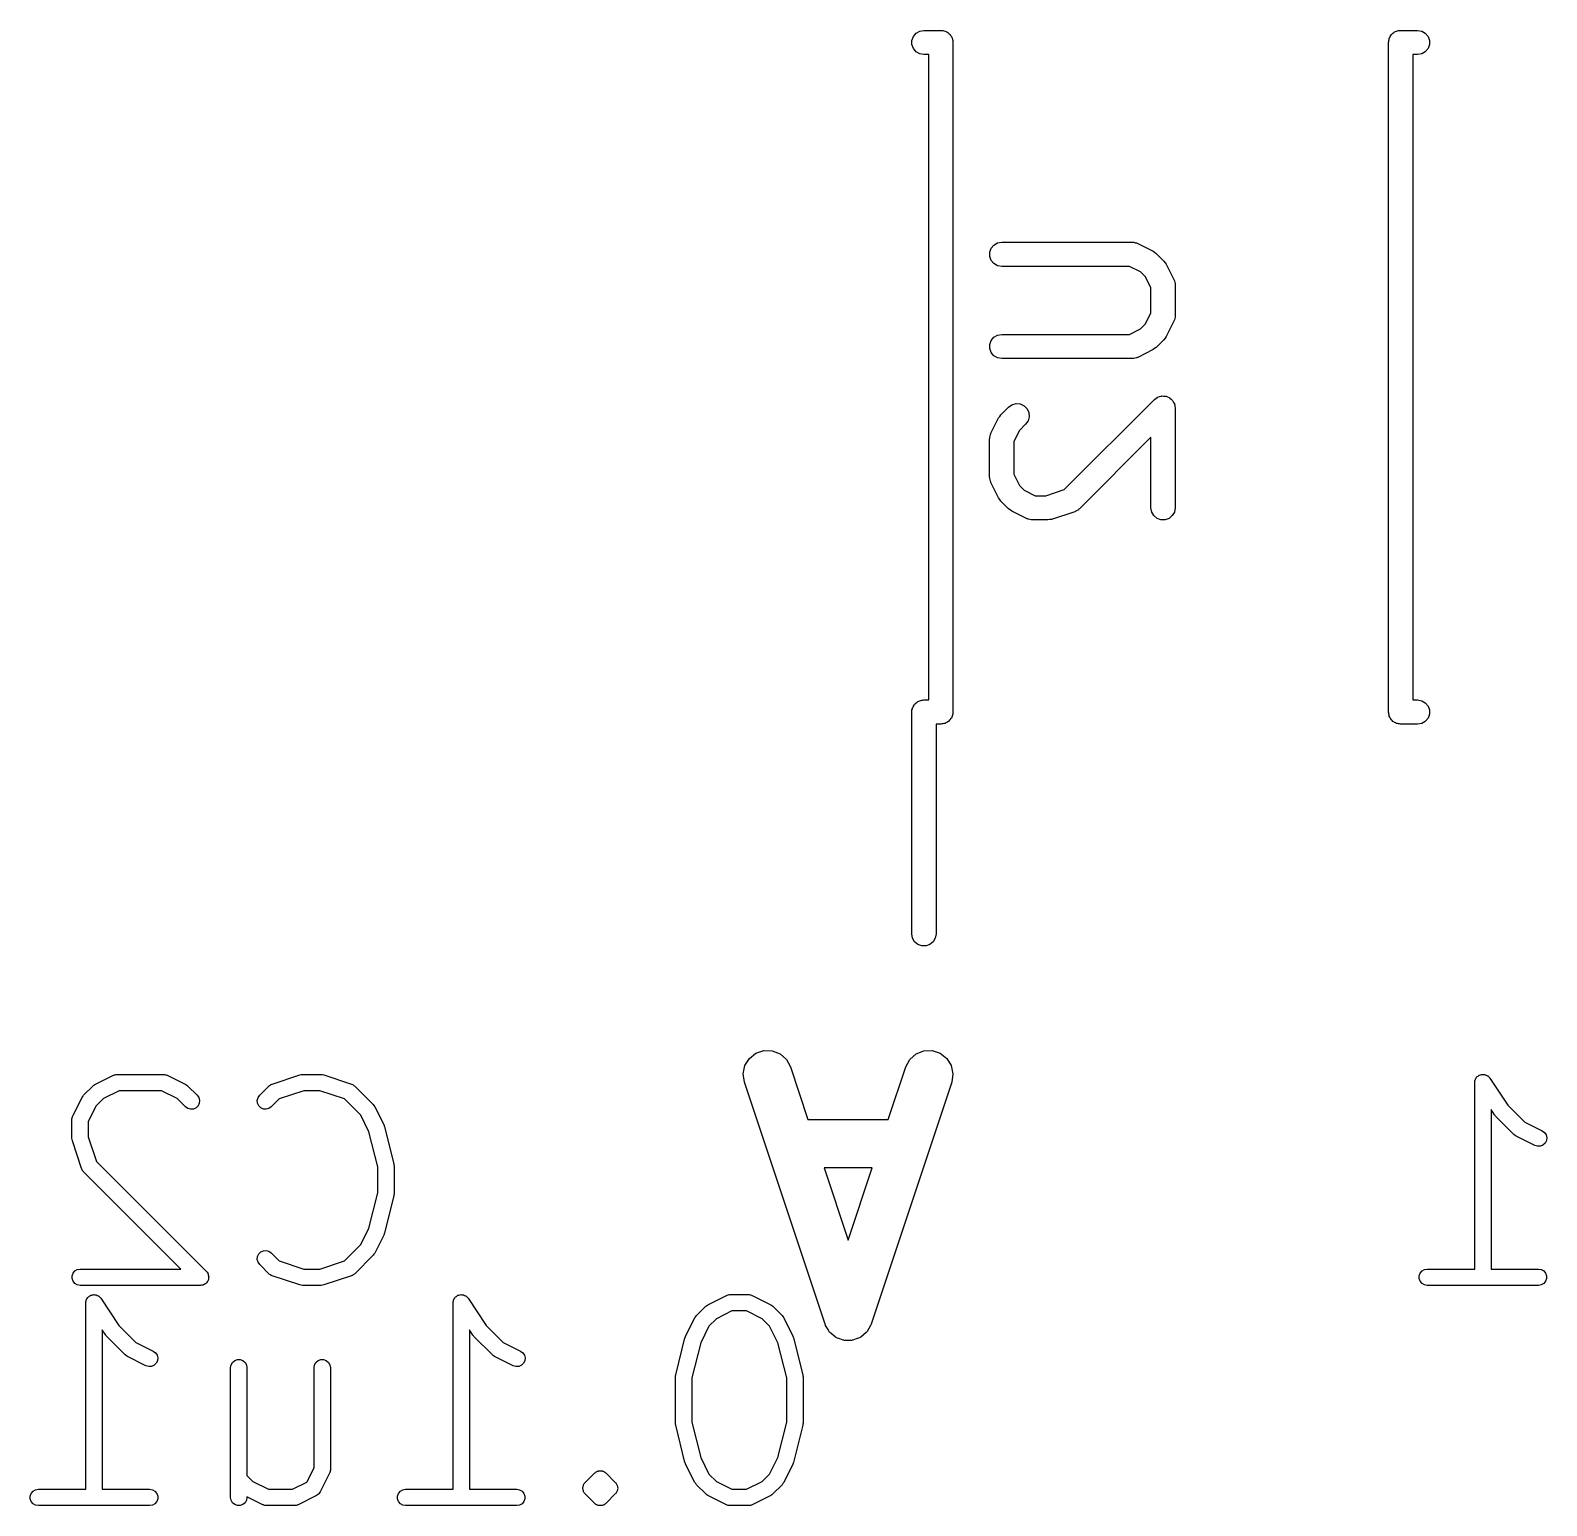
# Model space of a CAD drawing. Extents: x 7.9 to 72.3, y -91 to -26.2.
# Drawn here: x 36.93 to 46.33, y -60.99 to -51.85 of the extents above; entities that cross this region are included whole.
import ezdxf

# ---------------------------------------------------------------- set-up
doc = ezdxf.new("R2010")
doc.units = 0
doc.header["$MEASUREMENT"] = 0
doc.layers.add('BLACK', color=7, linetype='CONTINUOUS')

msp = doc.modelspace()

# ---------------------------------------------------------------- linework, layer by layer
at = {"layer": 'Black'}
for p, q in [((42.405, -51.8875), (42.4218, -51.8675)), ((42.4218, -51.8675), (42.4443, -51.8545)), ((42.4443, -51.8545), (42.47, -51.85)), ((42.47, -51.85), (42.575, -51.85)), ((42.575, -51.85), (42.5815, -51.8511)), ((42.5815, -51.8511), (42.588, -51.8511)), ((42.588, -51.8511), (42.5942, -51.8534)), ((42.5942, -51.8534), (42.6007, -51.8545)), ((42.6007, -51.8545), (42.6063, -51.8578)), ((42.6063, -51.8578), (42.6125, -51.86)), ((42.6125, -51.86), (42.6175, -51.8643)), ((42.6175, -51.8643), (42.6232, -51.8675)), ((42.6232, -51.8675), (42.6274, -51.8726)), ((42.6274, -51.8726), (42.6325, -51.8768)), ((42.6325, -51.8768), (42.6357, -51.8825)), ((42.6357, -51.8825), (42.64, -51.8875)), ((45.36, -51.8875), (45.3643, -51.8825)), ((45.3643, -51.8825), (45.3675, -51.8768)), ((45.3675, -51.8768), (45.3726, -51.8726)), ((45.3726, -51.8726), (45.3768, -51.8675)), ((45.3768, -51.8675), (45.3825, -51.8643)), ((45.3825, -51.8643), (45.3875, -51.86)), ((45.3875, -51.86), (45.3937, -51.8578)), ((45.3937, -51.8578), (45.3993, -51.8545)), ((45.3993, -51.8545), (45.4058, -51.8534)), ((45.4058, -51.8534), (45.412, -51.8511)), ((45.412, -51.8511), (45.4185, -51.8511)), ((45.4185, -51.8511), (45.425, -51.85)), ((45.425, -51.85), (45.53, -51.85)), ((45.53, -51.85), (45.5557, -51.8545)), ((45.5557, -51.8545), (45.5782, -51.8675)), ((45.5782, -51.8675), (45.595, -51.8875)), ((42.3961, -51.912), (42.405, -51.8875)), ((42.3961, -51.938), (42.3961, -51.912)), ((42.405, -51.9625), (42.3961, -51.938)), ((42.4218, -51.9825), (42.405, -51.9625)), ((42.64, -51.8875), (42.6422, -51.8937)), ((42.6422, -51.8937), (42.6455, -51.8993)), ((42.6455, -51.8993), (42.6466, -51.9058)), ((42.6466, -51.9058), (42.6489, -51.912)), ((42.6489, -51.912), (42.6489, -51.9185)), ((42.6489, -51.9185), (42.65, -51.925)), ((42.65, -51.925), (42.65, -56.075)), ((45.35, -51.925), (45.3511, -51.9185)), ((45.35, -56.075), (45.35, -51.925)), ((45.3511, -51.912), (45.3534, -51.9058)), ((45.3511, -51.9185), (45.3511, -51.912)), ((45.3534, -51.9058), (45.3545, -51.8993)), ((45.3545, -51.8993), (45.3578, -51.8937)), ((45.3578, -51.8937), (45.36, -51.8875)), ((45.595, -51.9625), (45.5782, -51.9825)), ((45.595, -51.8875), (45.6039, -51.912)), ((45.6039, -51.938), (45.595, -51.9625)), ((45.6039, -51.912), (45.6039, -51.938)), ((42.4443, -51.9955), (42.4218, -51.9825)), ((42.47, -52), (42.4443, -51.9955)), ((42.5, -52), (42.47, -52)), ((42.5, -56), (42.5, -52)), ((45.53, -52), (45.5, -52)), ((45.5, -52), (45.5, -56)), ((45.5557, -51.9955), (45.53, -52)), ((45.5782, -51.9825), (45.5557, -51.9955)), ((42.8785, -53.2251), (42.8874, -53.2006)), ((42.8874, -53.2006), (42.9042, -53.1806)), ((42.9042, -53.1806), (42.9267, -53.1676)), ((42.9267, -53.1676), (42.9524, -53.1631)), ((42.9524, -53.1631), (43.7619, -53.1631)), ((43.7619, -53.1631), (43.7662, -53.1638)), ((43.7662, -53.1638), (43.7705, -53.1636)), ((43.7705, -53.1636), (43.7789, -53.1661)), ((43.7789, -53.1661), (43.7876, -53.1676)), ((43.7876, -53.1676), (43.7913, -53.1698)), ((43.7913, -53.1698), (43.7954, -53.171)), ((43.7954, -53.171), (43.8907, -53.2186)), ((42.8785, -53.2511), (42.8785, -53.2251)), ((42.8874, -53.2756), (42.8785, -53.2511)), ((42.9042, -53.2955), (42.8874, -53.2756)), ((42.9267, -53.3086), (42.9042, -53.2955)), ((43.8907, -53.2186), (43.9003, -53.2258)), ((43.9003, -53.2258), (43.9102, -53.2327)), ((43.9102, -53.2327), (43.9578, -53.2803)), ((43.9578, -53.2803), (43.9647, -53.2901)), ((43.9647, -53.2901), (43.9718, -53.2998)), ((42.9524, -53.3131), (42.9267, -53.3086)), ((43.7442, -53.3131), (42.9524, -53.3131)), ((43.8127, -53.3474), (43.7442, -53.3131)), ((43.8431, -53.3778), (43.8127, -53.3474)), ((43.8774, -53.4463), (43.8431, -53.3778)), ((43.9718, -53.2998), (44.0195, -53.395)), ((43.8774, -53.6013), (43.8774, -53.4463)), ((44.0195, -53.395), (44.0207, -53.3992)), ((44.0207, -53.3992), (44.0229, -53.4029)), ((44.0229, -53.4029), (44.0244, -53.4116)), ((44.0244, -53.4116), (44.0269, -53.42)), ((44.0269, -53.42), (44.0266, -53.4243)), ((44.0266, -53.4243), (44.0274, -53.4286)), ((44.0274, -53.4286), (44.0274, -53.619)), ((43.8127, -53.7003), (43.8431, -53.6699)), ((43.8431, -53.6699), (43.8774, -53.6013)), ((44.0195, -53.6526), (43.9718, -53.7478)), ((44.0207, -53.6484), (44.0195, -53.6526)), ((44.0229, -53.6447), (44.0207, -53.6484)), ((44.0244, -53.636), (44.0229, -53.6447)), ((44.0269, -53.6276), (44.0244, -53.636)), ((44.0274, -53.619), (44.0266, -53.6233)), ((44.0266, -53.6233), (44.0269, -53.6276)), ((42.8874, -53.772), (42.9042, -53.7521)), ((42.9042, -53.7521), (42.9267, -53.739)), ((42.9267, -53.739), (42.9524, -53.7345)), ((42.9524, -53.7345), (43.7442, -53.7345)), ((43.7442, -53.7345), (43.8127, -53.7003)), ((43.9647, -53.7575), (43.9578, -53.7673)), ((43.9718, -53.7478), (43.9647, -53.7575)), ((42.8785, -53.7965), (42.8874, -53.772)), ((42.8785, -53.8225), (42.8785, -53.7965)), ((42.8874, -53.847), (42.8785, -53.8225)), ((42.9042, -53.867), (42.8874, -53.847)), ((43.8907, -53.829), (43.7954, -53.8766)), ((43.9003, -53.8218), (43.8907, -53.829)), ((43.9102, -53.8149), (43.9003, -53.8218)), ((43.9578, -53.7673), (43.9102, -53.8149)), ((42.9267, -53.88), (42.9042, -53.867)), ((42.9524, -53.8845), (42.9267, -53.88)), ((43.7619, -53.8845), (42.9524, -53.8845)), ((43.7662, -53.8838), (43.7619, -53.8845)), ((43.7705, -53.884), (43.7662, -53.8838)), ((43.7789, -53.8815), (43.7705, -53.884)), ((43.7876, -53.88), (43.7789, -53.8815)), ((43.7913, -53.8778), (43.7876, -53.88)), ((43.7954, -53.8766), (43.7913, -53.8778)), ((43.3404, -54.6964), (43.8993, -54.1374)), ((43.8993, -54.1374), (43.9074, -54.1318)), ((43.9074, -54.1318), (43.9149, -54.1255)), ((43.9149, -54.1255), (43.918, -54.1244)), ((43.918, -54.1244), (43.9207, -54.1225)), ((43.9207, -54.1225), (43.9302, -54.12)), ((43.9302, -54.12), (43.9394, -54.1166)), ((43.9394, -54.1166), (43.9427, -54.1166)), ((43.9427, -54.1166), (43.9458, -54.1158)), ((43.9458, -54.1158), (43.9556, -54.1166)), ((43.9556, -54.1166), (43.9654, -54.1166)), ((43.9654, -54.1166), (43.9685, -54.1177)), ((43.9685, -54.1177), (43.9718, -54.118)), ((43.9718, -54.118), (43.9807, -54.1222)), ((43.9807, -54.1222), (43.9899, -54.1255)), ((43.9899, -54.1255), (43.9924, -54.1276)), ((43.9924, -54.1276), (43.9954, -54.129)), ((43.9954, -54.129), (44.0023, -54.136)), ((44.0023, -54.136), (44.0098, -54.1423)), ((42.9401, -54.2425), (42.947, -54.2327)), ((42.947, -54.2327), (42.9946, -54.1851)), ((42.9946, -54.1851), (43.0159, -54.1701)), ((43.0159, -54.1701), (43.0411, -54.1634)), ((43.0411, -54.1634), (43.067, -54.1657)), ((43.067, -54.1657), (43.0906, -54.1767)), ((43.0906, -54.1767), (43.1091, -54.1951)), ((43.1091, -54.1951), (43.1201, -54.2187)), ((43.1201, -54.2187), (43.1223, -54.2446)), ((44.0098, -54.1423), (44.0115, -54.1451)), ((44.0115, -54.1451), (44.0138, -54.1475)), ((44.0138, -54.1475), (44.018, -54.1563)), ((44.018, -54.1563), (44.0229, -54.1648)), ((44.0229, -54.1648), (44.0234, -54.1681)), ((44.0234, -54.1681), (44.0248, -54.1711)), ((44.0248, -54.1711), (44.0257, -54.1808)), ((44.0257, -54.1808), (44.0274, -54.1905)), ((44.0274, -54.1905), (44.0274, -54.8095)), ((42.8853, -54.3474), (42.9329, -54.2522)), ((42.9329, -54.2522), (42.9401, -54.2425)), ((43.0616, -54.3301), (43.0274, -54.3987)), ((43.1007, -54.2911), (43.0616, -54.3301)), ((43.1156, -54.2698), (43.1007, -54.2911)), ((43.1223, -54.2446), (43.1156, -54.2698)), ((42.8774, -54.381), (42.8781, -54.3767)), ((42.8774, -54.619), (42.8774, -54.381)), ((42.8779, -54.3724), (42.8804, -54.364)), ((42.8781, -54.3767), (42.8779, -54.3724)), ((42.8804, -54.364), (42.8819, -54.3553)), ((42.8819, -54.3553), (42.8841, -54.3516)), ((42.8841, -54.3516), (42.8853, -54.3474)), ((43.0274, -54.3987), (43.0274, -54.6013)), ((43.8774, -54.3715), (43.434, -54.8149)), ((43.8774, -54.8095), (43.8774, -54.3715)), ((43.0274, -54.6013), (43.0616, -54.6699)), ((42.8781, -54.6233), (42.8774, -54.619)), ((42.8779, -54.6276), (42.8781, -54.6233)), ((42.8804, -54.636), (42.8779, -54.6276)), ((42.8819, -54.6447), (42.8804, -54.636)), ((42.8841, -54.6484), (42.8819, -54.6447)), ((42.8853, -54.6526), (42.8841, -54.6484)), ((42.9329, -54.7478), (42.8853, -54.6526)), ((43.0616, -54.6699), (43.092, -54.7003)), ((43.092, -54.7003), (43.1606, -54.7345)), ((43.2259, -54.7345), (43.3404, -54.6964)), ((42.9401, -54.7575), (42.9329, -54.7478)), ((42.947, -54.7673), (42.9401, -54.7575)), ((42.9946, -54.8149), (42.947, -54.7673)), ((43.1606, -54.7345), (43.2259, -54.7345)), ((43.0044, -54.8218), (42.9946, -54.8149)), ((43.0141, -54.829), (43.0044, -54.8218)), ((43.1093, -54.8766), (43.0141, -54.829)), ((43.1135, -54.8778), (43.1093, -54.8766)), ((43.1172, -54.88), (43.1135, -54.8778)), ((43.1259, -54.8815), (43.1172, -54.88)), ((43.1343, -54.884), (43.1259, -54.8815)), ((43.1386, -54.8838), (43.1343, -54.884)), ((43.1429, -54.8845), (43.1386, -54.8838)), ((43.2381, -54.8845), (43.1429, -54.8845)), ((43.2499, -54.8824), (43.2381, -54.8845)), ((43.2618, -54.8807), (43.2499, -54.8824)), ((43.4047, -54.8331), (43.2618, -54.8807)), ((43.4085, -54.831), (43.4047, -54.8331)), ((43.4126, -54.8299), (43.4085, -54.831)), ((43.4198, -54.8248), (43.4126, -54.8299)), ((43.4276, -54.8207), (43.4198, -54.8248)), ((43.4304, -54.8174), (43.4276, -54.8207)), ((43.434, -54.8149), (43.4304, -54.8174)), ((43.8819, -54.8352), (43.8774, -54.8095)), ((43.8949, -54.8577), (43.8819, -54.8352)), ((43.9149, -54.8745), (43.8949, -54.8577)), ((43.9394, -54.8834), (43.9149, -54.8745)), ((43.9654, -54.8834), (43.9394, -54.8834)), ((43.9899, -54.8745), (43.9654, -54.8834)), ((44.0098, -54.8577), (43.9899, -54.8745)), ((44.0229, -54.8352), (44.0098, -54.8577)), ((44.0274, -54.8095), (44.0229, -54.8352)), ((42.4176, -56.0226), (42.4218, -56.0175)), ((42.4218, -56.0175), (42.4275, -56.0143)), ((42.4275, -56.0143), (42.4325, -56.01)), ((42.4325, -56.01), (42.4387, -56.0078)), ((42.4387, -56.0078), (42.4443, -56.0045)), ((42.4443, -56.0045), (42.4508, -56.0034)), ((42.4508, -56.0034), (42.457, -56.0011)), ((42.457, -56.0011), (42.4635, -56.0011)), ((42.4635, -56.0011), (42.47, -56)), ((42.47, -56), (42.5, -56)), ((45.5, -56), (45.53, -56)), ((45.53, -56), (45.5557, -56.0045)), ((45.5557, -56.0045), (45.5782, -56.0175)), ((45.5782, -56.0175), (45.595, -56.0375)), ((42.395, -56.075), (42.3961, -56.0685)), ((42.395, -57.45), (42.395, -56.075)), ((42.3961, -56.062), (42.3984, -56.0558)), ((42.3961, -56.0685), (42.3961, -56.062)), ((42.3984, -56.0558), (42.3995, -56.0493)), ((42.3995, -56.0493), (42.4028, -56.0437)), ((42.4028, -56.0437), (42.405, -56.0375)), ((42.405, -56.0375), (42.4093, -56.0325)), ((42.4093, -56.0325), (42.4125, -56.0268)), ((42.4125, -56.0268), (42.4176, -56.0226)), ((42.64, -56.1125), (42.6357, -56.1175)), ((42.6422, -56.1063), (42.64, -56.1125)), ((42.6455, -56.1007), (42.6422, -56.1063)), ((42.6466, -56.0942), (42.6455, -56.1007)), ((42.6489, -56.088), (42.6466, -56.0942)), ((42.65, -56.075), (42.6489, -56.0815)), ((42.6489, -56.0815), (42.6489, -56.088)), ((45.3511, -56.0815), (45.35, -56.075)), ((45.3511, -56.088), (45.3511, -56.0815)), ((45.3534, -56.0942), (45.3511, -56.088)), ((45.3545, -56.1007), (45.3534, -56.0942)), ((45.3578, -56.1063), (45.3545, -56.1007)), ((45.36, -56.1125), (45.3578, -56.1063)), ((45.3643, -56.1175), (45.36, -56.1125)), ((45.595, -56.1125), (45.5782, -56.1325)), ((45.595, -56.0375), (45.6039, -56.062)), ((45.6039, -56.088), (45.595, -56.1125)), ((45.6039, -56.062), (45.6039, -56.088)), ((42.575, -56.15), (42.545, -56.15)), ((42.545, -56.15), (42.545, -57.45)), ((42.5815, -56.1489), (42.575, -56.15)), ((42.588, -56.1489), (42.5815, -56.1489)), ((42.5942, -56.1466), (42.588, -56.1489)), ((42.6007, -56.1455), (42.5942, -56.1466)), ((42.6063, -56.1422), (42.6007, -56.1455)), ((42.6125, -56.14), (42.6063, -56.1422)), ((42.6175, -56.1357), (42.6125, -56.14)), ((42.6232, -56.1325), (42.6175, -56.1357)), ((42.6274, -56.1274), (42.6232, -56.1325)), ((42.6325, -56.1232), (42.6274, -56.1274)), ((42.6357, -56.1175), (42.6325, -56.1232)), ((45.3675, -56.1232), (45.3643, -56.1175)), ((45.3726, -56.1274), (45.3675, -56.1232)), ((45.3768, -56.1325), (45.3726, -56.1274)), ((45.3825, -56.1357), (45.3768, -56.1325)), ((45.3875, -56.14), (45.3825, -56.1357)), ((45.3937, -56.1422), (45.3875, -56.14)), ((45.3993, -56.1455), (45.3937, -56.1422)), ((45.4058, -56.1466), (45.3993, -56.1455)), ((45.412, -56.1489), (45.4058, -56.1466)), ((45.4185, -56.1489), (45.412, -56.1489)), ((45.425, -56.15), (45.4185, -56.1489)), ((45.53, -56.15), (45.425, -56.15)), ((45.5557, -56.1455), (45.53, -56.15)), ((45.5782, -56.1325), (45.5557, -56.1455)), ((42.3995, -57.4757), (42.395, -57.45)), ((42.4125, -57.4982), (42.3995, -57.4757)), ((42.4325, -57.515), (42.4125, -57.4982)), ((42.457, -57.5239), (42.4325, -57.515)), ((42.483, -57.5239), (42.457, -57.5239)), ((42.5075, -57.515), (42.483, -57.5239)), ((42.5275, -57.4982), (42.5075, -57.515)), ((42.5405, -57.4757), (42.5275, -57.4982)), ((42.545, -57.45), (42.5405, -57.4757)), ((41.4286, -58.1895), (41.478, -58.1731)), ((41.478, -58.1731), (41.5301, -58.1745)), ((41.5301, -58.1745), (41.5785, -58.1936)), ((42.4215, -58.1936), (42.4699, -58.1745)), ((42.4699, -58.1745), (42.522, -58.1731)), ((42.522, -58.1731), (42.5714, -58.1895)), ((41.3501, -58.3173), (41.3605, -58.2663)), ((41.3605, -58.2663), (41.3878, -58.2219)), ((41.3878, -58.2219), (41.4286, -58.1895)), ((41.5785, -58.1936), (41.6175, -58.2282)), ((41.6175, -58.2282), (41.6423, -58.274)), ((41.6423, -58.274), (41.751, -58.6)), ((42.249, -58.6), (42.3577, -58.274)), ((42.3577, -58.274), (42.3825, -58.2282)), ((42.3825, -58.2282), (42.4215, -58.1936)), ((42.5714, -58.1895), (42.6122, -58.2219)), ((42.6122, -58.2219), (42.6395, -58.2663)), ((42.6395, -58.2663), (42.6499, -58.3173)), ((37.3314, -58.3831), (37.4464, -58.3256)), ((37.4464, -58.3256), (37.4492, -58.3248)), ((37.4492, -58.3248), (37.4517, -58.3233)), ((37.4517, -58.3233), (37.4576, -58.3223)), ((37.4576, -58.3223), (37.4633, -58.3206)), ((37.4633, -58.3206), (37.4662, -58.3208)), ((37.4662, -58.3208), (37.4691, -58.3202)), ((37.4691, -58.3202), (37.7563, -58.3202)), ((37.7563, -58.3202), (37.7592, -58.3208)), ((37.7592, -58.3208), (37.7621, -58.3206)), ((37.7621, -58.3206), (37.7678, -58.3223)), ((37.7678, -58.3223), (37.7737, -58.3233)), ((37.7737, -58.3233), (37.7762, -58.3248)), ((37.7762, -58.3248), (37.7791, -58.3256)), ((37.7791, -58.3256), (37.894, -58.3831)), ((38.4297, -58.3803), (38.6021, -58.3229)), ((38.6021, -58.3229), (38.6101, -58.3217)), ((38.6101, -58.3217), (38.6181, -58.3202)), ((38.6181, -58.3202), (38.733, -58.3202)), ((38.733, -58.3202), (38.741, -58.3217)), ((38.741, -58.3217), (38.7491, -58.3229)), ((38.7491, -58.3229), (38.9214, -58.3803)), ((41.3577, -58.3689), (41.3501, -58.3173)), ((41.8577, -59.8689), (41.3577, -58.3689)), ((42.6423, -58.3689), (42.1423, -59.8689)), ((42.6499, -58.3173), (42.6423, -58.3689)), ((45.8841, -58.371), (45.8846, -58.3683)), ((45.8841, -59.5267), (45.8841, -58.371)), ((45.8844, -58.3655), (45.8861, -58.3596)), ((45.8846, -58.3683), (45.8844, -58.3655)), ((45.8861, -58.3596), (45.8872, -58.3537)), ((45.8872, -58.3537), (45.8886, -58.3512)), ((45.8886, -58.3512), (45.8894, -58.3485)), ((45.8894, -58.3485), (45.893, -58.3436)), ((45.893, -58.3436), (45.896, -58.3384)), ((45.896, -58.3384), (45.8982, -58.3366)), ((45.8982, -58.3366), (45.8998, -58.3343)), ((45.8998, -58.3343), (45.9049, -58.331)), ((45.9049, -58.331), (45.9095, -58.3271)), ((45.9095, -58.3271), (45.9122, -58.3261)), ((45.9122, -58.3261), (45.9145, -58.3245)), ((45.9145, -58.3245), (45.9204, -58.3231)), ((45.9204, -58.3231), (45.9261, -58.321)), ((45.9261, -58.321), (45.9289, -58.321)), ((45.9289, -58.321), (45.9317, -58.3204)), ((45.9317, -58.3204), (45.9377, -58.321)), ((45.9377, -58.321), (45.9437, -58.321)), ((45.9437, -58.321), (45.9464, -58.322)), ((45.9464, -58.322), (45.9492, -58.3223)), ((45.9492, -58.3223), (45.9546, -58.325)), ((45.9546, -58.325), (45.9603, -58.3271)), ((45.9603, -58.3271), (45.9625, -58.3289)), ((45.9625, -58.3289), (45.965, -58.3301)), ((45.965, -58.3301), (45.9692, -58.3345)), ((45.9692, -58.3345), (45.9738, -58.3384)), ((45.9738, -58.3384), (45.9753, -58.3408)), ((45.9753, -58.3408), (45.9772, -58.3429)), ((45.9772, -58.3429), (46.0893, -58.511)), ((37.1938, -58.5781), (37.2513, -58.4632)), ((37.2513, -58.4632), (37.2561, -58.4567)), ((37.2561, -58.4567), (37.2608, -58.45)), ((37.2608, -58.45), (37.3182, -58.3926)), ((37.3182, -58.3926), (37.3249, -58.3879)), ((37.3249, -58.3879), (37.3314, -58.3831)), ((37.4811, -58.4218), (37.3843, -58.4703)), ((37.7443, -58.4218), (37.4811, -58.4218)), ((37.8411, -58.4703), (37.7443, -58.4218)), ((37.894, -58.3831), (37.9005, -58.3879)), ((37.9005, -58.3879), (37.9072, -58.3926)), ((37.9072, -58.3926), (37.9646, -58.45)), ((37.9646, -58.45), (37.9747, -58.4645)), ((37.9747, -58.4645), (37.9793, -58.4815)), ((38.3377, -58.4815), (38.3423, -58.4645)), ((38.3423, -58.4645), (38.3524, -58.45)), ((38.3524, -58.45), (38.4098, -58.3926)), ((38.4098, -58.3926), (38.4122, -58.3909)), ((38.4122, -58.3909), (38.4142, -58.3887)), ((38.4142, -58.3887), (38.4194, -58.3859)), ((38.4194, -58.3859), (38.4243, -58.3825)), ((38.4243, -58.3825), (38.4271, -58.3817)), ((38.4271, -58.3817), (38.4297, -58.3803)), ((38.6264, -58.4218), (38.4732, -58.4729)), ((38.7248, -58.4218), (38.6264, -58.4218)), ((38.8779, -58.4729), (38.7248, -58.4218)), ((38.9214, -58.3803), (38.924, -58.3817)), ((38.924, -58.3817), (38.9268, -58.3825)), ((38.9268, -58.3825), (38.9317, -58.3859)), ((38.9317, -58.3859), (38.937, -58.3887)), ((38.937, -58.3887), (38.9389, -58.3909)), ((38.9389, -58.3909), (38.9413, -58.3926)), ((38.9413, -58.3926), (39.0562, -58.5075)), ((37.3385, -58.516), (37.2901, -58.6128)), ((37.3843, -58.4703), (37.3385, -58.516)), ((37.8928, -58.5219), (37.8411, -58.4703)), ((37.9072, -58.532), (37.8928, -58.5219)), ((37.9243, -58.5366), (37.9072, -58.532)), ((37.9418, -58.535), (37.9243, -58.5366)), ((37.9578, -58.5276), (37.9418, -58.535)), ((37.9703, -58.5151), (37.9578, -58.5276)), ((37.9778, -58.4991), (37.9703, -58.5151)), ((37.9793, -58.4815), (37.9778, -58.4991)), ((38.3392, -58.4991), (38.3377, -58.4815)), ((38.3467, -58.5151), (38.3392, -58.4991)), ((38.3592, -58.5276), (38.3467, -58.5151)), ((38.3752, -58.535), (38.3592, -58.5276)), ((38.3927, -58.5366), (38.3752, -58.535)), ((38.4098, -58.532), (38.3927, -58.5366)), ((38.4242, -58.5219), (38.4098, -58.532)), ((38.4732, -58.4729), (38.4242, -58.5219)), ((38.9785, -58.5735), (38.8779, -58.4729)), ((39.0562, -58.5075), (39.0609, -58.5142)), ((39.0609, -58.5142), (39.0657, -58.5207)), ((39.0657, -58.5207), (39.1232, -58.6356)), ((46.0076, -58.5716), (45.9857, -58.5388)), ((45.9857, -58.5388), (45.9857, -59.5267)), ((46.0893, -58.511), (46.1948, -58.6166)), ((37.1885, -58.6009), (37.189, -58.598)), ((37.1885, -58.7158), (37.1885, -58.6009)), ((37.1888, -58.5951), (37.1905, -58.5893)), ((37.189, -58.598), (37.1888, -58.5951)), ((37.1905, -58.5893), (37.1915, -58.5835)), ((37.1915, -58.5835), (37.193, -58.5809)), ((37.193, -58.5809), (37.1938, -58.5781)), ((37.2901, -58.6128), (37.2901, -58.7075)), ((39.0298, -58.676), (38.9785, -58.5735)), ((39.1232, -58.6356), (39.1248, -58.6409)), ((39.1248, -58.6409), (39.127, -58.646)), ((39.127, -58.646), (39.1845, -58.8758)), ((41.751, -58.6), (42.249, -58.6)), ((46.011, -58.5752), (46.0076, -58.5716)), ((46.0139, -58.5793), (46.011, -58.5752)), ((46.1288, -58.6942), (46.0139, -58.5793)), ((46.1948, -58.6166), (46.3024, -58.6703)), ((37.1899, -58.7238), (37.1885, -58.7158)), ((37.1911, -58.7318), (37.1899, -58.7238)), ((37.2485, -58.9042), (37.1911, -58.7318)), ((37.2901, -58.7075), (37.3411, -58.8607)), ((39.0844, -58.8944), (39.0298, -58.676)), ((46.1355, -58.6989), (46.1288, -58.6942)), ((46.142, -58.7037), (46.1355, -58.6989)), ((46.2569, -58.7612), (46.142, -58.7037)), ((46.3024, -58.6703), (46.3165, -58.6808)), ((46.3204, -58.746), (46.3076, -58.7582)), ((46.3165, -58.6808), (46.3263, -58.6956)), ((46.3283, -58.7302), (46.3204, -58.746)), ((46.3263, -58.6956), (46.3304, -58.7127)), ((46.3304, -58.7127), (46.3283, -58.7302)), ((46.2738, -58.7662), (46.2569, -58.7612)), ((46.2914, -58.7652), (46.2738, -58.7662)), ((46.3076, -58.7582), (46.2914, -58.7652)), ((37.2499, -58.9068), (37.2485, -58.9042)), ((37.2507, -58.9096), (37.2499, -58.9068)), ((37.2541, -58.9145), (37.2507, -58.9096)), ((37.2569, -58.9197), (37.2541, -58.9145)), ((37.2591, -58.9216), (37.2569, -58.9197)), ((37.2608, -58.924), (37.2591, -58.9216)), ((37.8635, -59.5267), (37.2608, -58.924)), ((37.3411, -58.8607), (38.0221, -59.5416)), ((39.0844, -59.0542), (39.0844, -58.8944)), ((39.1845, -58.8758), (39.1849, -58.882)), ((39.1849, -58.882), (39.186, -58.8881)), ((39.186, -58.8881), (39.186, -59.0605)), ((41.851, -58.9), (42, -59.3471)), ((42.149, -58.9), (41.851, -58.9)), ((42, -59.3471), (42.149, -58.9)), ((39.0298, -59.2726), (39.0844, -59.0542)), ((39.1845, -59.0728), (39.127, -59.3026)), ((39.1849, -59.0666), (39.1845, -59.0728)), ((39.186, -59.0605), (39.1849, -59.0666)), ((38.9785, -59.3751), (39.0298, -59.2726)), ((39.1248, -59.3077), (39.1232, -59.313)), ((39.127, -59.3026), (39.1248, -59.3077)), ((38.8779, -59.4757), (38.9785, -59.3751)), ((39.1232, -59.313), (39.0657, -59.4279)), ((38.3377, -59.4671), (38.3392, -59.4495)), ((38.3423, -59.4841), (38.3377, -59.4671)), ((38.3392, -59.4495), (38.3467, -59.4335)), ((38.3524, -59.4986), (38.3423, -59.4841)), ((38.3467, -59.4335), (38.3592, -59.421)), ((38.4098, -59.556), (38.3524, -59.4986)), ((38.3592, -59.421), (38.3752, -59.4136)), ((38.3752, -59.4136), (38.3927, -59.412)), ((38.3927, -59.412), (38.4098, -59.4166)), ((38.4098, -59.4166), (38.4242, -59.4267)), ((38.4242, -59.4267), (38.4732, -59.4757)), ((38.4732, -59.4757), (38.6264, -59.5267)), ((38.7248, -59.5267), (38.8779, -59.4757)), ((39.0562, -59.4411), (38.9413, -59.556)), ((39.0609, -59.4344), (39.0562, -59.4411)), ((39.0657, -59.4279), (39.0609, -59.4344)), ((37.1892, -59.5687), (37.1953, -59.5521)), ((37.1892, -59.5864), (37.1892, -59.5687)), ((37.1953, -59.6029), (37.1892, -59.5864)), ((37.1953, -59.5521), (37.2066, -59.5386)), ((37.2066, -59.5386), (37.2219, -59.5298)), ((37.2219, -59.5298), (37.2393, -59.5267)), ((37.2393, -59.5267), (37.8635, -59.5267)), ((38.0221, -59.5416), (38.0259, -59.5471)), ((38.0259, -59.5471), (38.0301, -59.5521)), ((38.0301, -59.5521), (38.0309, -59.5542)), ((38.0309, -59.5542), (38.0322, -59.5561)), ((38.0322, -59.5561), (38.0339, -59.5625)), ((38.0352, -59.5907), (38.0324, -59.5967)), ((38.0339, -59.5625), (38.0362, -59.5687)), ((38.0354, -59.5885), (38.0352, -59.5907)), ((38.0362, -59.5864), (38.0354, -59.5885)), ((38.0362, -59.5687), (38.0362, -59.571)), ((38.0362, -59.571), (38.0367, -59.5731)), ((38.0367, -59.5731), (38.0362, -59.5797)), ((38.0362, -59.5797), (38.0362, -59.5864)), ((38.4122, -59.5577), (38.4098, -59.556)), ((38.4142, -59.5599), (38.4122, -59.5577)), ((38.4194, -59.5627), (38.4142, -59.5599)), ((38.4243, -59.5661), (38.4194, -59.5627)), ((38.4271, -59.5669), (38.4243, -59.5661)), ((38.4297, -59.5683), (38.4271, -59.5669)), ((38.6021, -59.6257), (38.4297, -59.5683)), ((38.6264, -59.5267), (38.7248, -59.5267)), ((38.9214, -59.5683), (38.7491, -59.6257)), ((38.924, -59.5669), (38.9214, -59.5683)), ((38.9268, -59.5661), (38.924, -59.5669)), ((38.9317, -59.5627), (38.9268, -59.5661)), ((38.937, -59.5599), (38.9317, -59.5627)), ((38.9389, -59.5577), (38.937, -59.5599)), ((38.9413, -59.556), (38.9389, -59.5577)), ((45.5402, -59.5687), (45.5462, -59.5521)), ((45.5402, -59.5864), (45.5402, -59.5687)), ((45.5462, -59.6029), (45.5402, -59.5864)), ((45.5462, -59.5521), (45.5576, -59.5386)), ((45.5576, -59.5386), (45.5728, -59.5298)), ((45.5728, -59.5298), (45.5902, -59.5267)), ((45.5902, -59.5267), (45.8841, -59.5267)), ((45.9857, -59.5267), (46.2796, -59.5267)), ((46.2796, -59.5267), (46.297, -59.5298)), ((46.297, -59.5298), (46.3123, -59.5386)), ((46.3123, -59.5386), (46.3236, -59.5521)), ((46.3236, -59.5521), (46.3297, -59.5687)), ((46.3297, -59.5864), (46.3236, -59.6029)), ((46.3297, -59.5687), (46.3297, -59.5864)), ((37.2066, -59.6165), (37.1953, -59.6029)), ((37.2219, -59.6253), (37.2066, -59.6165)), ((37.2393, -59.6283), (37.2219, -59.6253)), ((37.9861, -59.6283), (37.2393, -59.6283)), ((37.311, -59.6881), (37.3167, -59.686)), ((37.3167, -59.686), (37.3195, -59.686)), ((37.3195, -59.686), (37.3222, -59.6854)), ((37.3222, -59.6854), (37.3282, -59.686)), ((37.3282, -59.686), (37.3343, -59.686)), ((37.3343, -59.686), (37.3369, -59.687)), ((37.3369, -59.687), (37.3397, -59.6873)), ((37.3397, -59.6873), (37.3452, -59.69)), ((37.9927, -59.6272), (37.9861, -59.6283)), ((37.9993, -59.6266), (37.9927, -59.6272)), ((38.0013, -59.6257), (37.9993, -59.6266)), ((38.0035, -59.6253), (38.0013, -59.6257)), ((38.0093, -59.622), (38.0035, -59.6253)), ((38.0153, -59.6192), (38.0093, -59.622)), ((38.0169, -59.6176), (38.0153, -59.6192)), ((38.0188, -59.6165), (38.0169, -59.6176)), ((38.0231, -59.6114), (38.0188, -59.6165)), ((38.0278, -59.6067), (38.0231, -59.6114)), ((38.0287, -59.6047), (38.0278, -59.6067)), ((38.0301, -59.6029), (38.0287, -59.6047)), ((38.0324, -59.5967), (38.0301, -59.6029)), ((38.6101, -59.6269), (38.6021, -59.6257)), ((38.6181, -59.6283), (38.6101, -59.6269)), ((38.733, -59.6283), (38.6181, -59.6283)), ((38.741, -59.6269), (38.733, -59.6283)), ((38.7491, -59.6257), (38.741, -59.6269)), ((39.5874, -59.6881), (39.5931, -59.686)), ((39.5931, -59.686), (39.5959, -59.686)), ((39.5959, -59.686), (39.5986, -59.6854)), ((39.5986, -59.6854), (39.6047, -59.686)), ((39.6047, -59.686), (39.6107, -59.686)), ((39.6107, -59.686), (39.6134, -59.687)), ((39.6134, -59.687), (39.6162, -59.6873)), ((39.6162, -59.6873), (39.6216, -59.69)), ((41.2506, -59.6883), (41.2565, -59.6873)), ((41.2565, -59.6873), (41.2622, -59.6856)), ((41.2622, -59.6856), (41.2651, -59.6858)), ((41.2651, -59.6858), (41.268, -59.6852)), ((41.268, -59.6852), (41.3829, -59.6852)), ((41.3829, -59.6852), (41.3858, -59.6858)), ((41.3858, -59.6858), (41.3887, -59.6856)), ((41.3887, -59.6856), (41.3944, -59.6873)), ((41.3944, -59.6873), (41.4003, -59.6883)), ((45.5576, -59.6165), (45.5462, -59.6029)), ((45.5728, -59.6253), (45.5576, -59.6165)), ((45.5902, -59.6283), (45.5728, -59.6253)), ((46.2796, -59.6283), (45.5902, -59.6283)), ((46.297, -59.6253), (46.2796, -59.6283)), ((46.3123, -59.6165), (46.297, -59.6253)), ((46.3236, -59.6029), (46.3123, -59.6165)), ((37.2747, -59.736), (37.2752, -59.7333)), ((37.2747, -60.8917), (37.2747, -59.736)), ((37.275, -59.7305), (37.2767, -59.7246)), ((37.2752, -59.7333), (37.275, -59.7305)), ((37.2767, -59.7246), (37.2777, -59.7187)), ((37.2777, -59.7187), (37.2791, -59.7162)), ((37.2791, -59.7162), (37.2799, -59.7135)), ((37.2799, -59.7135), (37.2835, -59.7086)), ((37.2835, -59.7086), (37.2866, -59.7034)), ((37.2866, -59.7034), (37.2887, -59.7016)), ((37.2887, -59.7016), (37.2904, -59.6993)), ((37.2904, -59.6993), (37.2954, -59.696)), ((37.2954, -59.696), (37.3001, -59.6921)), ((37.3001, -59.6921), (37.3027, -59.6911)), ((37.3027, -59.6911), (37.3051, -59.6895)), ((37.3051, -59.6895), (37.311, -59.6881)), ((37.3452, -59.69), (37.3509, -59.6921)), ((37.3509, -59.6921), (37.353, -59.6939)), ((37.353, -59.6939), (37.3556, -59.6951)), ((37.3556, -59.6951), (37.3597, -59.6995)), ((37.3597, -59.6995), (37.3644, -59.7034)), ((37.3644, -59.7034), (37.3658, -59.7058)), ((37.3658, -59.7058), (37.3677, -59.7079)), ((37.3677, -59.7079), (37.4799, -59.876)), ((39.5511, -59.736), (39.5516, -59.7333)), ((39.5511, -60.8917), (39.5511, -59.736)), ((39.5514, -59.7305), (39.5531, -59.7246)), ((39.5516, -59.7333), (39.5514, -59.7305)), ((39.5531, -59.7246), (39.5542, -59.7187)), ((39.5542, -59.7187), (39.5556, -59.7162)), ((39.5556, -59.7162), (39.5564, -59.7135)), ((39.5564, -59.7135), (39.56, -59.7086)), ((39.56, -59.7086), (39.563, -59.7034)), ((39.563, -59.7034), (39.5651, -59.7016)), ((39.5651, -59.7016), (39.5668, -59.6993)), ((39.5668, -59.6993), (39.5719, -59.696)), ((39.5719, -59.696), (39.5765, -59.6921)), ((39.5765, -59.6921), (39.5791, -59.6911)), ((39.5791, -59.6911), (39.5815, -59.6895)), ((39.5815, -59.6895), (39.5874, -59.6881)), ((39.6216, -59.69), (39.6273, -59.6921)), ((39.6273, -59.6921), (39.6295, -59.6939)), ((39.6295, -59.6939), (39.632, -59.6951)), ((39.632, -59.6951), (39.6362, -59.6995)), ((39.6362, -59.6995), (39.6408, -59.7034)), ((39.6408, -59.7034), (39.6422, -59.7058)), ((39.6422, -59.7058), (39.6442, -59.7079)), ((39.6442, -59.7079), (39.7563, -59.876)), ((41.0597, -59.815), (41.1172, -59.7576)), ((41.1172, -59.7576), (41.1239, -59.7529)), ((41.1239, -59.7529), (41.1304, -59.7481)), ((41.1304, -59.7481), (41.2453, -59.6906)), ((41.2453, -59.6906), (41.2481, -59.6898)), ((41.2481, -59.6898), (41.2506, -59.6883)), ((41.4003, -59.6883), (41.4028, -59.6898)), ((41.4028, -59.6898), (41.4056, -59.6906)), ((41.4056, -59.6906), (41.5206, -59.7481)), ((41.5206, -59.7481), (41.5271, -59.7529)), ((41.5271, -59.7529), (41.5338, -59.7576)), ((41.5338, -59.7576), (41.5912, -59.815)), ((37.4799, -59.876), (37.5854, -59.9816)), ((39.7563, -59.876), (39.8618, -59.9816)), ((40.9928, -59.9431), (41.0502, -59.8282)), ((41.0502, -59.8282), (41.0551, -59.8217)), ((41.0551, -59.8217), (41.0597, -59.815)), ((41.1832, -59.8352), (41.1374, -59.881)), ((41.28, -59.7868), (41.1832, -59.8352)), ((41.3709, -59.7868), (41.28, -59.7868)), ((41.4677, -59.8352), (41.3709, -59.7868)), ((41.5135, -59.881), (41.4677, -59.8352)), ((41.5912, -59.815), (41.5959, -59.8217)), ((41.5959, -59.8217), (41.6007, -59.8282)), ((41.6007, -59.8282), (41.6582, -59.9431)), ((41.8597, -59.8725), (41.8577, -59.8689)), ((41.8605, -59.8766), (41.8597, -59.8725)), ((42.1403, -59.8725), (42.1395, -59.8766)), ((42.1423, -59.8689), (42.1403, -59.8725)), ((37.3981, -59.9366), (37.3763, -59.9038)), ((37.3763, -59.9038), (37.3763, -60.8917)), ((37.4016, -59.9402), (37.3981, -59.9366)), ((37.4045, -59.9443), (37.4016, -59.9402)), ((37.5194, -60.0592), (37.4045, -59.9443)), ((39.6745, -59.9366), (39.6527, -59.9038)), ((39.6527, -59.9038), (39.6527, -60.8917)), ((39.678, -59.9402), (39.6745, -59.9366)), ((39.6809, -59.9443), (39.678, -59.9402)), ((39.7958, -60.0592), (39.6809, -59.9443)), ((40.9315, -60.1833), (40.9889, -59.9535)), ((40.9889, -59.9535), (40.9912, -59.9485)), ((40.9912, -59.9485), (40.9928, -59.9431)), ((41.1374, -59.881), (41.0861, -59.9836)), ((41.5648, -59.9836), (41.5135, -59.881)), ((41.6582, -59.9431), (41.6598, -59.9485)), ((41.6598, -59.9485), (41.662, -59.9535)), ((41.662, -59.9535), (41.7195, -60.1833)), ((41.872, -59.8953), (41.8605, -59.8766)), ((41.8825, -59.9147), (41.872, -59.8953)), ((41.8856, -59.9174), (41.8825, -59.9147)), ((41.8878, -59.9209), (41.8856, -59.9174)), ((41.905, -59.9346), (41.8878, -59.9209)), ((41.9215, -59.9492), (41.905, -59.9346)), ((41.9253, -59.9508), (41.9215, -59.9492)), ((41.9286, -59.9533), (41.9253, -59.9508)), ((41.9495, -59.9603), (41.9286, -59.9533)), ((41.9699, -59.9684), (41.9495, -59.9603)), ((41.9741, -59.9685), (41.9699, -59.9684)), ((41.978, -59.9698), (41.9741, -59.9685)), ((42, -59.9692), (41.978, -59.9698)), ((42.022, -59.9698), (42, -59.9692)), ((42.0259, -59.9685), (42.022, -59.9698)), ((42.0301, -59.9684), (42.0259, -59.9685)), ((42.0505, -59.9603), (42.0301, -59.9684)), ((42.0714, -59.9533), (42.0505, -59.9603)), ((42.0747, -59.9508), (42.0714, -59.9533)), ((42.0785, -59.9492), (42.0747, -59.9508)), ((42.095, -59.9346), (42.0785, -59.9492)), ((42.1122, -59.9209), (42.095, -59.9346)), ((42.1144, -59.9174), (42.1122, -59.9209)), ((42.1175, -59.9147), (42.1144, -59.9174)), ((42.128, -59.8953), (42.1175, -59.9147)), ((42.1395, -59.8766), (42.128, -59.8953)), ((37.526, -60.0639), (37.5194, -60.0592)), ((37.5326, -60.0687), (37.526, -60.0639)), ((37.5854, -59.9816), (37.6929, -60.0353)), ((37.6929, -60.0353), (37.7071, -60.0458)), ((37.7071, -60.0458), (37.7168, -60.0606)), ((37.7168, -60.0606), (37.7209, -60.0777)), ((39.8025, -60.0639), (39.7958, -60.0592)), ((39.809, -60.0687), (39.8025, -60.0639)), ((39.8618, -59.9816), (39.9693, -60.0353)), ((39.9693, -60.0353), (39.9835, -60.0458)), ((39.9835, -60.0458), (39.9932, -60.0606)), ((39.9932, -60.0606), (39.9973, -60.0777)), ((41.0861, -59.9836), (41.0316, -60.2019)), ((41.6194, -60.2019), (41.5648, -59.9836)), ((37.6475, -60.1262), (37.5326, -60.0687)), ((37.6644, -60.1312), (37.6475, -60.1262)), ((37.682, -60.1302), (37.6644, -60.1312)), ((37.6982, -60.1232), (37.682, -60.1302)), ((37.711, -60.111), (37.6982, -60.1232)), ((37.7189, -60.0952), (37.711, -60.111)), ((37.7209, -60.0777), (37.7189, -60.0952)), ((38.1722, -60.1382), (38.1753, -60.1208)), ((38.1722, -60.9425), (38.1722, -60.1382)), ((38.1753, -60.1208), (38.1841, -60.1056)), ((38.1841, -60.1056), (38.1976, -60.0942)), ((38.1976, -60.0942), (38.2142, -60.0882)), ((38.2142, -60.0882), (38.2319, -60.0882)), ((38.2319, -60.0882), (38.2484, -60.0942)), ((38.2484, -60.0942), (38.262, -60.1056)), ((38.262, -60.1056), (38.2708, -60.1208)), ((38.2708, -60.1208), (38.2738, -60.1382)), ((38.2738, -60.1382), (38.2738, -60.8066)), ((38.6893, -60.1382), (38.6924, -60.1208)), ((38.6893, -60.7582), (38.6893, -60.1382)), ((38.6924, -60.1208), (38.7012, -60.1056)), ((38.7012, -60.1056), (38.7147, -60.0942)), ((38.7147, -60.0942), (38.7313, -60.0882)), ((38.7313, -60.0882), (38.7489, -60.0882)), ((38.7489, -60.0882), (38.7655, -60.0942)), ((38.7655, -60.0942), (38.779, -60.1056)), ((38.779, -60.1056), (38.7879, -60.1208)), ((38.7879, -60.1208), (38.7909, -60.1382)), ((38.7909, -60.1382), (38.7909, -60.7702)), ((39.9239, -60.1262), (39.809, -60.0687)), ((39.9408, -60.1312), (39.9239, -60.1262)), ((39.9584, -60.1302), (39.9408, -60.1312)), ((39.9746, -60.1232), (39.9584, -60.1302)), ((39.9874, -60.111), (39.9746, -60.1232)), ((39.9953, -60.0952), (39.9874, -60.111)), ((39.9973, -60.0777), (39.9953, -60.0952)), ((40.93, -60.1957), (40.931, -60.1895)), ((40.93, -60.4829), (40.93, -60.1957)), ((40.931, -60.1895), (40.9315, -60.1833)), ((41.0316, -60.2019), (41.0316, -60.4767)), ((41.6194, -60.4767), (41.6194, -60.2019)), ((41.7195, -60.1833), (41.7199, -60.1895)), ((41.7199, -60.1895), (41.721, -60.1957)), ((41.721, -60.1957), (41.721, -60.4829)), ((40.931, -60.4891), (40.93, -60.4829)), ((40.9315, -60.4952), (40.931, -60.4891)), ((40.9889, -60.7251), (40.9315, -60.4952)), ((41.0316, -60.4767), (41.0861, -60.695)), ((41.5648, -60.695), (41.6194, -60.4767)), ((41.7195, -60.4952), (41.662, -60.7251)), ((41.7199, -60.4891), (41.7195, -60.4952)), ((41.721, -60.4829), (41.7199, -60.4891)), ((41.0861, -60.695), (41.1374, -60.7976)), ((41.5135, -60.7976), (41.5648, -60.695)), ((38.2738, -60.8066), (38.3106, -60.8433)), ((38.6448, -60.8472), (38.6893, -60.7582)), ((38.7856, -60.7929), (38.7281, -60.9078)), ((38.7864, -60.7901), (38.7856, -60.7929)), ((38.7879, -60.7876), (38.7864, -60.7901)), ((38.7889, -60.7817), (38.7879, -60.7876)), ((38.7906, -60.776), (38.7889, -60.7817)), ((38.7909, -60.7702), (38.7904, -60.7731)), ((38.7904, -60.7731), (38.7906, -60.776)), ((40.3703, -60.8492), (40.4278, -60.7917)), ((40.4278, -60.7917), (40.4314, -60.7892)), ((40.4314, -60.7892), (40.4346, -60.786)), ((40.4346, -60.786), (40.4366, -60.7851)), ((40.4366, -60.7851), (40.4383, -60.7836)), ((40.4383, -60.7836), (40.4404, -60.7829)), ((40.4404, -60.7829), (40.4422, -60.7816)), ((40.4422, -60.7816), (40.4465, -60.7805)), ((40.4465, -60.7805), (40.4505, -60.7786)), ((40.4505, -60.7786), (40.4528, -60.7784)), ((40.4528, -60.7784), (40.4549, -60.7776)), ((40.4549, -60.7776), (40.4571, -60.7776)), ((40.4571, -60.7776), (40.4593, -60.777)), ((40.4593, -60.777), (40.4637, -60.7774)), ((40.4637, -60.7774), (40.4681, -60.777)), ((40.4681, -60.777), (40.4703, -60.7776)), ((40.4703, -60.7776), (40.4725, -60.7776)), ((40.4725, -60.7776), (40.4746, -60.7784)), ((40.4746, -60.7784), (40.4768, -60.7786)), ((40.4768, -60.7786), (40.4809, -60.7805)), ((40.4809, -60.7805), (40.4852, -60.7816)), ((40.4852, -60.7816), (40.487, -60.7829)), ((40.487, -60.7829), (40.4891, -60.7836)), ((40.4891, -60.7836), (40.4908, -60.7851)), ((40.4908, -60.7851), (40.4928, -60.786)), ((40.4928, -60.786), (40.496, -60.7892)), ((40.496, -60.7892), (40.4996, -60.7917)), ((40.4996, -60.7917), (40.5571, -60.8492)), ((40.9912, -60.7301), (40.9889, -60.7251)), ((40.9928, -60.7355), (40.9912, -60.7301)), ((41.0502, -60.8504), (40.9928, -60.7355)), ((41.1374, -60.7976), (41.1832, -60.8433)), ((41.4677, -60.8433), (41.5135, -60.7976)), ((41.6582, -60.7355), (41.6007, -60.8504)), ((41.6598, -60.7301), (41.6582, -60.7355)), ((41.662, -60.7251), (41.6598, -60.7301)), ((36.9368, -60.9171), (36.9481, -60.9036)), ((36.9481, -60.9036), (36.9634, -60.8948)), ((36.9634, -60.8948), (36.9808, -60.8917)), ((36.9808, -60.8917), (37.2747, -60.8917)), ((37.3763, -60.8917), (37.6702, -60.8917)), ((37.6702, -60.8917), (37.6876, -60.8948)), ((37.6876, -60.8948), (37.7028, -60.9036)), ((37.7028, -60.9036), (37.7142, -60.9171)), ((38.3106, -60.8433), (38.4074, -60.8917)), ((38.4074, -60.8917), (38.5558, -60.8917)), ((38.5558, -60.8917), (38.6448, -60.8472)), ((38.7281, -60.9078), (38.7237, -60.9138)), ((39.2132, -60.9171), (39.2245, -60.9036)), ((39.2245, -60.9036), (39.2398, -60.8948)), ((39.2398, -60.8948), (39.2572, -60.8917)), ((39.2572, -60.8917), (39.5511, -60.8917)), ((39.6527, -60.8917), (39.9466, -60.8917)), ((39.9466, -60.8917), (39.964, -60.8948)), ((39.964, -60.8948), (39.9793, -60.9036)), ((39.9793, -60.9036), (39.9906, -60.9171)), ((40.3556, -60.8807), (40.3568, -60.8764)), ((40.356, -60.8851), (40.3556, -60.8807)), ((40.3556, -60.8895), (40.356, -60.8851)), ((40.3568, -60.8938), (40.3556, -60.8895)), ((40.3568, -60.8764), (40.3572, -60.8719)), ((40.3572, -60.8982), (40.3568, -60.8938)), ((40.3572, -60.8719), (40.359, -60.8679)), ((40.359, -60.9023), (40.3572, -60.8982)), ((40.359, -60.8679), (40.3602, -60.8636)), ((40.3602, -60.9066), (40.359, -60.9023)), ((40.3602, -60.8636), (40.3627, -60.86)), ((40.3627, -60.9102), (40.3602, -60.9066)), ((40.3627, -60.86), (40.3646, -60.856)), ((40.3646, -60.856), (40.3678, -60.8528)), ((40.3678, -60.8528), (40.3703, -60.8492)), ((40.5571, -60.8492), (40.5596, -60.8528)), ((40.5596, -60.8528), (40.5628, -60.856)), ((40.5628, -60.856), (40.5646, -60.86)), ((40.5646, -60.86), (40.5672, -60.8636)), ((40.5672, -60.9066), (40.5646, -60.9102)), ((40.5672, -60.8636), (40.5683, -60.8679)), ((40.5683, -60.9023), (40.5672, -60.9066)), ((40.5683, -60.8679), (40.5702, -60.8719)), ((40.5702, -60.8982), (40.5683, -60.9023)), ((40.5702, -60.8719), (40.5706, -60.8764)), ((40.5706, -60.8938), (40.5702, -60.8982)), ((40.5706, -60.8764), (40.5717, -60.8807)), ((40.5717, -60.8895), (40.5706, -60.8938)), ((40.5717, -60.8807), (40.5714, -60.8851)), ((40.5714, -60.8851), (40.5717, -60.8895)), ((41.0551, -60.8569), (41.0502, -60.8504)), ((41.0597, -60.8636), (41.0551, -60.8569)), ((41.1172, -60.921), (41.0597, -60.8636)), ((41.1832, -60.8433), (41.28, -60.8917)), ((41.28, -60.8917), (41.3709, -60.8917)), ((41.3709, -60.8917), (41.4677, -60.8433)), ((41.5912, -60.8636), (41.5338, -60.921)), ((41.5959, -60.8569), (41.5912, -60.8636)), ((41.6007, -60.8504), (41.5959, -60.8569)), ((36.9307, -60.9337), (36.9368, -60.9171)), ((36.9307, -60.9514), (36.9307, -60.9337)), ((36.9368, -60.9679), (36.9307, -60.9514)), ((36.9481, -60.9815), (36.9368, -60.9679)), ((36.9634, -60.9903), (36.9481, -60.9815)), ((36.9808, -60.9933), (36.9634, -60.9903)), ((37.6702, -60.9933), (36.9808, -60.9933)), ((37.6876, -60.9903), (37.6702, -60.9933)), ((37.7028, -60.9815), (37.6876, -60.9903)), ((37.7142, -60.9679), (37.7028, -60.9815)), ((37.7142, -60.9171), (37.7202, -60.9337)), ((37.7202, -60.9514), (37.7142, -60.9679)), ((37.7202, -60.9337), (37.7202, -60.9514)), ((38.1753, -60.9599), (38.1722, -60.9425)), ((38.1841, -60.9752), (38.1753, -60.9599)), ((38.1976, -60.9865), (38.1841, -60.9752)), ((38.2142, -60.9926), (38.1976, -60.9865)), ((38.2319, -60.9926), (38.2142, -60.9926)), ((38.2484, -60.9865), (38.2319, -60.9926)), ((38.262, -60.9752), (38.2484, -60.9865)), ((38.2708, -60.9599), (38.262, -60.9752)), ((38.2738, -60.9425), (38.2708, -60.9599)), ((38.3727, -60.988), (38.2738, -60.9386)), ((38.2738, -60.9386), (38.2738, -60.9425)), ((38.3755, -60.9888), (38.3727, -60.988)), ((38.378, -60.9903), (38.3755, -60.9888)), ((38.3839, -60.9913), (38.378, -60.9903)), ((38.3896, -60.993), (38.3839, -60.9913)), ((38.3925, -60.9928), (38.3896, -60.993)), ((38.3954, -60.9933), (38.3925, -60.9928)), ((38.5678, -60.9933), (38.3954, -60.9933)), ((38.5706, -60.9928), (38.5678, -60.9933)), ((38.5736, -60.993), (38.5706, -60.9928)), ((38.5793, -60.9913), (38.5736, -60.993)), ((38.5851, -60.9903), (38.5793, -60.9913)), ((38.5877, -60.9888), (38.5851, -60.9903)), ((38.5905, -60.988), (38.5877, -60.9888)), ((38.7054, -60.9305), (38.5905, -60.988)), ((38.7114, -60.9261), (38.7054, -60.9305)), ((38.7176, -60.922), (38.7114, -60.9261)), ((38.7184, -60.9209), (38.7176, -60.922)), ((38.7196, -60.92), (38.7184, -60.9209)), ((38.7237, -60.9138), (38.7196, -60.92)), ((39.2072, -60.9337), (39.2132, -60.9171)), ((39.2072, -60.9514), (39.2072, -60.9337)), ((39.2132, -60.9679), (39.2072, -60.9514)), ((39.2245, -60.9815), (39.2132, -60.9679)), ((39.2398, -60.9903), (39.2245, -60.9815)), ((39.2572, -60.9933), (39.2398, -60.9903)), ((39.9466, -60.9933), (39.2572, -60.9933)), ((39.964, -60.9903), (39.9466, -60.9933)), ((39.9793, -60.9815), (39.964, -60.9903)), ((39.9906, -60.9679), (39.9793, -60.9815)), ((39.9906, -60.9171), (39.9966, -60.9337)), ((39.9966, -60.9514), (39.9906, -60.9679)), ((39.9966, -60.9337), (39.9966, -60.9514)), ((40.3646, -60.9142), (40.3627, -60.9102)), ((40.3678, -60.9174), (40.3646, -60.9142)), ((40.3703, -60.921), (40.3678, -60.9174)), ((40.4278, -60.9785), (40.3703, -60.921)), ((40.4314, -60.981), (40.4278, -60.9785)), ((40.4346, -60.9842), (40.4314, -60.981)), ((40.4366, -60.9851), (40.4346, -60.9842)), ((40.4383, -60.9865), (40.4366, -60.9851)), ((40.4404, -60.9873), (40.4383, -60.9865)), ((40.4422, -60.9886), (40.4404, -60.9873)), ((40.4465, -60.9897), (40.4422, -60.9886)), ((40.4505, -60.9916), (40.4465, -60.9897)), ((40.4528, -60.9918), (40.4505, -60.9916)), ((40.4549, -60.9926), (40.4528, -60.9918)), ((40.4571, -60.9926), (40.4549, -60.9926)), ((40.4593, -60.9932), (40.4571, -60.9926)), ((40.4637, -60.9928), (40.4593, -60.9932)), ((40.4681, -60.9932), (40.4637, -60.9928)), ((40.4703, -60.9926), (40.4681, -60.9932)), ((40.4725, -60.9926), (40.4703, -60.9926)), ((40.4746, -60.9918), (40.4725, -60.9926)), ((40.4768, -60.9916), (40.4746, -60.9918)), ((40.4809, -60.9897), (40.4768, -60.9916)), ((40.4852, -60.9886), (40.4809, -60.9897)), ((40.487, -60.9873), (40.4852, -60.9886)), ((40.4891, -60.9865), (40.487, -60.9873)), ((40.4908, -60.9851), (40.4891, -60.9865)), ((40.4928, -60.9842), (40.4908, -60.9851)), ((40.496, -60.981), (40.4928, -60.9842)), ((40.4996, -60.9785), (40.496, -60.981)), ((40.5571, -60.921), (40.4996, -60.9785)), ((40.5596, -60.9174), (40.5571, -60.921)), ((40.5628, -60.9142), (40.5596, -60.9174)), ((40.5646, -60.9102), (40.5628, -60.9142)), ((41.1239, -60.9257), (41.1172, -60.921)), ((41.1304, -60.9305), (41.1239, -60.9257)), ((41.2453, -60.988), (41.1304, -60.9305)), ((41.2481, -60.9888), (41.2453, -60.988)), ((41.2506, -60.9903), (41.2481, -60.9888)), ((41.2565, -60.9913), (41.2506, -60.9903)), ((41.2622, -60.993), (41.2565, -60.9913)), ((41.2651, -60.9928), (41.2622, -60.993)), ((41.268, -60.9933), (41.2651, -60.9928)), ((41.3829, -60.9933), (41.268, -60.9933)), ((41.3858, -60.9928), (41.3829, -60.9933)), ((41.3887, -60.993), (41.3858, -60.9928)), ((41.3944, -60.9913), (41.3887, -60.993)), ((41.4003, -60.9903), (41.3944, -60.9913)), ((41.4028, -60.9888), (41.4003, -60.9903)), ((41.4056, -60.988), (41.4028, -60.9888)), ((41.5206, -60.9305), (41.4056, -60.988)), ((41.5271, -60.9257), (41.5206, -60.9305)), ((41.5338, -60.921), (41.5271, -60.9257))]:
    msp.add_line(p, q, dxfattribs=at)

doc.saveas('drawing.dxf')
